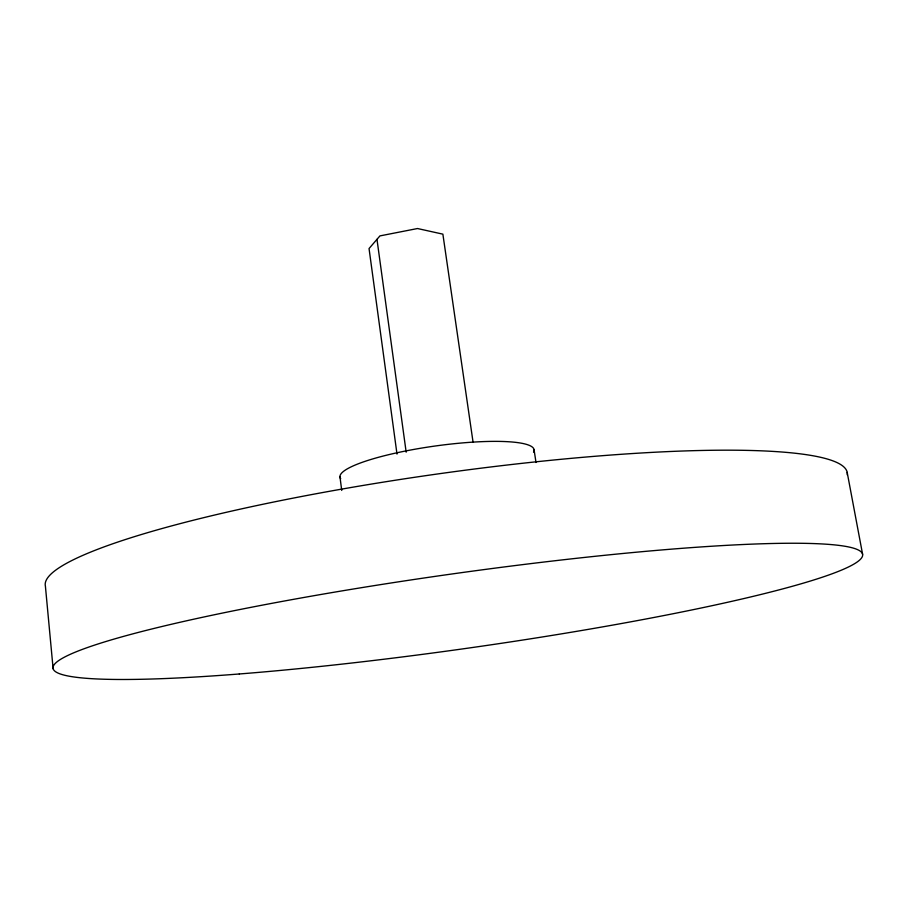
<?xml version="1.0" encoding="UTF-8"?>
<svg xmlns="http://www.w3.org/2000/svg" width="908" height="908" viewBox="0 0 908 908"><rect width="100%" height="100%" fill="white"/><g stroke="black" fill="none" stroke-linecap="round" stroke-linejoin="round"><path stroke-width="1.36" d="M847.187 472.41L862.6 554.311M534.086 449.88L536.004 462.49M473.091 442.389L442.877 234.151L417.521 228.532L379.941 235.898L369.045 248.554L397 454.091M376.979 239.337L406.171 452.184M339.944 476.621L341.726 490.445M53.129 668.776L45.4 586.137A404.923 55.831 -8 0 1 443.365 473.159A404.923 55.831 -8 0 1 847.266 474.816M340.727 478.72A98.007 17.468 -8 0 1 436.112 445.885A98.007 17.468 -8 0 1 533.541 452.161M239.303 673.974A408.782 37.841 -8 0 0 862.225 556.808A408.782 37.841 -8 0 0 271.935 603.321A408.782 37.841 -8 0 0 239.303 673.974"/></g></svg>
